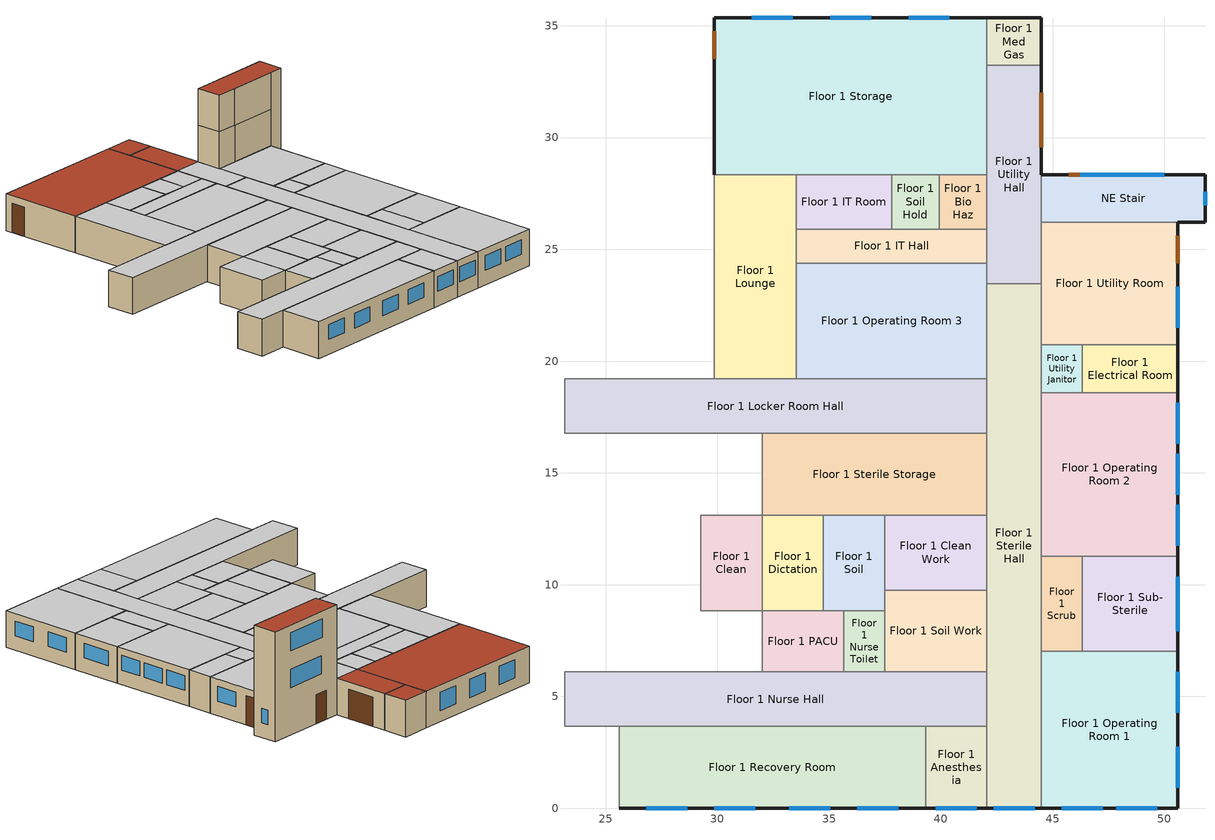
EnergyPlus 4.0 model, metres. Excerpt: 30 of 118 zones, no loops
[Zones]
Floor 1 Sterile Storage
 floor ground (ext-slab): 42.06,16.76 42.06,13.11 32,13.11 32,16.76 z0
 wall adiabatic (int-walls): 42.06,16.76 32,16.76 32,13.11 42.06,13.11 42.06,16.76 z0:3.05
 ceiling adiabatic (INT-FLOOR-UNDERSIDE): 32,16.76 32,13.11 42.06,13.11 42.06,16.76 z3.05
Floor 1 Nurse Hall
 floor ground (ext-slab): 23.16,6.1 42.06,6.1 42.06,3.66 23.16,3.66 z0
 wall adiabatic (int-walls): 23.16,3.66 42.06,3.66 42.06,6.1 23.16,6.1 23.16,3.66 z0:3.05
 ceiling adiabatic (INT-FLOOR-UNDERSIDE): 23.16,6.1 23.16,3.66 42.06,3.66 42.06,6.1 z3.05
Floor 1 Soil Work
 floor ground (ext-slab): 42.06,9.75 42.06,6.1 37.49,6.1 37.49,9.75 z0
 wall adiabatic (int-walls): 42.06,9.75 37.49,9.75 37.49,6.1 42.06,6.1 42.06,9.75 z0:3.05
 ceiling adiabatic (INT-FLOOR-UNDERSIDE): 37.49,9.75 37.49,6.1 42.06,6.1 42.06,9.75 z3.05
Floor 1 Nurse Toilet
 floor ground (ext-slab): 35.66,6.1 35.66,8.84 37.49,8.84 37.49,6.1 z0
 wall adiabatic (int-walls): 37.49,6.1 37.49,8.84 35.66,8.84 35.66,6.1 37.49,6.1 z0:3.05
 ceiling adiabatic (INT-FLOOR-UNDERSIDE): 35.66,8.84 35.66,6.1 37.49,6.1 37.49,8.84 z3.05
NE Stair
 floor ground (ext-slab): 51.82,28.35 51.82,26.21 44.5,26.21 44.5,28.35 z0
 wall outside (ext-walls-steelframe-nonres): 50.6,26.21 51.82,26.21 51.82,28.35 44.5,28.35 z0:9.14
 wall to Floor 2 Exam 6 (int-walls): 44.5,28.35 44.5,26.21 z3.05:6.1
 wall to Floor 3 Mechanical (int-walls): 46.33,26.21 50.6,26.21 z6.1:9.14
 wall to Floor 2 Office Hall (int-walls): 44.5,26.21 46.33,26.21 z3.05:6.1
 wall to Floor 1 Utility Hall (int-walls): 44.5,28.35 44.5,26.21 z0:3.05
 wall to Floor 1 Utility Room (int-walls): 44.5,26.21 50.6,26.21 z0:3.05
 wall to Floor 3 Mechanical Hall (int-walls): 44.5,26.21 46.33,26.21 z6.1:9.14
 wall to Floor 2 Exam 5 (int-walls): 46.33,26.21 50.6,26.21 z3.05:6.1
 wall to Floor 3 Lounge (int-walls): 44.5,28.35 44.5,26.21 z6.1:9.14
 window (window-nonres-fixed): 49.99,28.35 46.33,28.35 z3.96:5.49; 51.82,26.97 51.82,27.58 z1.22:2.44; 49.99,28.35 46.24,28.35 z7.01:8.53
 door (Std Swinging Door NonRes): 46.94,28.35 45.72,28.35 z0:2.44
 roof outside (roof-IEAD-nonres): 51.82,26.21 51.82,28.35 44.5,28.35 44.5,26.21 z9.14
Floor 1 Operating Room 2
 floor ground (ext-slab): 50.6,18.59 50.6,11.28 44.5,11.28 44.5,18.59 z0
 wall outside (ext-walls-steelframe-nonres): 50.6,11.28 50.6,18.59 z0:3.05
 wall adiabatic (int-walls): 50.6,18.59 44.5,18.59 44.5,11.28 50.6,11.28 z0:3.05
 window (window-nonres-fixed): 50.6,16.31 50.6,18.14 / 50.6,11.73 50.6,13.56 / 50.6,14.02 50.6,15.85 z1.22:2.44
 ceiling adiabatic (INT-FLOOR-UNDERSIDE): 50.6,11.28 50.6,18.59 44.5,18.59 44.5,11.28 z3.05
Floor 1 Sub-Sterile
 floor ground (ext-slab): 46.33,7.01 46.33,11.28 50.6,11.28 50.6,7.01 z0
 wall outside (ext-walls-steelframe-nonres): 50.6,7.01 50.6,11.28 z0:3.05
 wall adiabatic (int-walls): 50.6,11.28 46.33,11.28 46.33,7.01 50.6,7.01 z0:3.05
 window (window-nonres-fixed): 50.6,7.92 50.6,10.36 z1.22:2.44
 ceiling adiabatic (INT-FLOOR-UNDERSIDE): 46.33,11.28 46.33,7.01 50.6,7.01 50.6,11.28 z3.05
Floor 1 Lounge
 floor ground (ext-slab): 29.87,19.2 29.87,28.35 33.53,28.35 33.53,19.2 z0
 wall adiabatic (int-walls): 29.87,19.2 33.53,19.2 33.53,28.35 29.87,28.35 29.87,19.2 z0:3.05
 ceiling adiabatic (INT-FLOOR-UNDERSIDE): 33.53,28.35 29.87,28.35 29.87,19.2 33.53,19.2 z3.05
Floor 1 Storage
 floor ground (ext-slab): 29.87,35.36 42.06,35.36 42.06,28.35 29.87,28.35 z0
 wall outside (ext-walls-steelframe-nonres): 42.06,35.36 29.87,35.36 29.87,28.35 z0:3.05
 wall adiabatic (int-walls): 29.87,28.35 42.06,28.35 42.06,35.36 z0:3.05
 window (window-nonres-fixed): 33.38,35.36 31.55,35.36 / 40.39,35.36 38.56,35.36 / 36.88,35.36 35.05,35.36 z0.91:2.44
 door (Std Swinging Door NonRes): 29.87,34.75 29.87,33.53 z0:2.44
 roof outside (roof-IEAD-nonres): 42.06,35.36 29.87,35.36 29.87,28.35 42.06,28.35 z3.05
Floor 1 Anesthesia
 floor ground (ext-slab): 42.06,3.66 42.06,0 39.32,0 39.32,3.66 z0
 wall outside (ext-walls-steelframe-nonres): 39.32,0 42.06,0 z0:3.05
 wall adiabatic (int-walls): 42.06,0 42.06,3.66 39.32,3.66 39.32,0 z0:3.05
 window (window-nonres-fixed): 39.78,0 41.61,0 z1.22:2.44
 ceiling adiabatic (INT-FLOOR-UNDERSIDE): 39.32,0 42.06,0 42.06,3.66 39.32,3.66 z3.05
Floor 1 Scrub
 floor ground (ext-slab): 46.33,7.01 44.5,7.01 44.5,11.28 46.33,11.28 z0
 wall adiabatic (int-walls): 44.5,11.28 44.5,7.01 46.33,7.01 46.33,11.28 44.5,11.28 z0:3.05
 ceiling adiabatic (INT-FLOOR-UNDERSIDE): 44.5,7.01 46.33,7.01 46.33,11.28 44.5,11.28 z3.05
Floor 1 Utility Hall
 floor ground (ext-slab): 44.5,23.47 42.06,23.47 42.06,33.22 44.5,33.22 z0
 wall outside (ext-walls-steelframe-nonres): 44.5,28.35 44.5,33.22 z0:3.05
 wall adiabatic (int-walls): 44.5,33.22 42.06,33.22 42.06,23.47 44.5,23.47 44.5,26.21 z0:3.05
 door (Std Swinging Door NonRes): 44.5,29.57 44.5,32 z0:2.44
 ceiling adiabatic (INT-FLOOR-UNDERSIDE): 44.5,28.35 42.06,28.35 42.06,23.47 44.5,23.47 z3.05
 roof outside (roof-IEAD-nonres): 42.06,33.22 42.06,28.35 44.5,28.35 44.5,33.22 z3.05
Floor 1 Utility Room
 floor ground (ext-slab): 44.5,20.73 44.5,26.21 50.6,26.21 50.6,20.73 z0
 wall outside (ext-walls-steelframe-nonres): 50.6,20.73 50.6,26.21 z0:3.05
 wall adiabatic (int-walls): 44.5,26.21 44.5,23.47 44.5,20.73 50.6,20.73 z0:3.05
 window (window-nonres-fixed): 50.6,21.49 50.6,23.32 z1.22:2.44
 door (Std Swinging Door NonRes): 50.6,24.38 50.6,25.6 z0:2.44
 ceiling adiabatic (INT-FLOOR-UNDERSIDE): 44.5,20.73 50.6,20.73 50.6,26.21 44.5,26.21 z3.05
Floor 1 Recovery Room
 floor ground (ext-slab): 39.32,0 25.6,0 25.6,3.66 39.32,3.66 z0
 wall outside (ext-walls-steelframe-nonres): 25.6,0 39.32,0 z0:3.05
 wall adiabatic (int-walls): 39.32,0 39.32,3.66 25.6,3.66 25.6,0 z0:3.05
 window (window-nonres-fixed): 36.27,0 38.1,0 / 26.82,0 28.65,0 / 29.87,0 31.7,0 / 33.22,0 35.05,0 z1.22:2.44
 ceiling adiabatic (INT-FLOOR-UNDERSIDE): 25.6,0 39.32,0 39.32,3.66 25.6,3.66 z3.05
Floor 1 Operating Room 3
 floor ground (ext-slab): 42.06,24.38 42.06,19.2 33.53,19.2 33.53,24.38 z0
 wall adiabatic (int-walls): 42.06,19.2 42.06,23.47 42.06,24.38 33.53,24.38 33.53,19.2 42.06,19.2 z0:3.05
 ceiling adiabatic (INT-FLOOR-UNDERSIDE): 33.53,24.38 33.53,19.2 42.06,19.2 42.06,24.38 z3.05
Floor 1 PACU
 floor ground (ext-slab): 32,6.1 32,8.84 35.66,8.84 35.66,6.1 z0
 wall adiabatic (int-walls): 35.66,8.84 32,8.84 32,6.1 35.66,6.1 35.66,8.84 z0:3.05
 ceiling adiabatic (INT-FLOOR-UNDERSIDE): 32,8.84 32,6.1 35.66,6.1 35.66,8.84 z3.05
Floor 1 IT Room
 floor ground (ext-slab): 37.8,25.91 33.53,25.91 33.53,28.35 37.8,28.35 z0
 wall adiabatic (int-walls): 33.53,25.91 37.8,25.91 37.8,28.35 33.53,28.35 33.53,25.91 z0:3.05
 ceiling adiabatic (INT-FLOOR-UNDERSIDE): 33.53,25.91 37.8,25.91 37.8,28.35 33.53,28.35 z3.05
Floor 1 Electrical Room
 floor ground (ext-slab): 50.6,20.73 50.6,18.59 46.33,18.59 46.33,20.73 z0
 wall outside (ext-walls-steelframe-nonres): 50.6,18.59 50.6,20.73 z0:3.05
 wall adiabatic (int-walls): 50.6,20.73 46.33,20.73 46.33,18.59 50.6,18.59 z0:3.05
 ceiling adiabatic (INT-FLOOR-UNDERSIDE): 50.6,18.59 50.6,20.73 46.33,20.73 46.33,18.59 z3.05
Floor 1 Utility Janitor
 floor ground (ext-slab): 46.33,18.59 44.5,18.59 44.5,20.73 46.33,20.73 z0
 wall adiabatic (int-walls): 46.33,18.59 46.33,20.73 44.5,20.73 44.5,18.59 46.33,18.59 z0:3.05
 ceiling adiabatic (INT-FLOOR-UNDERSIDE): 44.5,18.59 46.33,18.59 46.33,20.73 44.5,20.73 z3.05
Floor 1 Sterile Hall
 floor ground (ext-slab): 42.06,23.47 44.5,23.47 44.5,0 42.06,0 z0
 wall outside (ext-walls-steelframe-nonres): 42.06,0 44.5,0 z0:3.05
 wall adiabatic (int-walls): 44.5,0 44.5,23.47 42.06,23.47 42.06,0 z0:3.05
 window (window-nonres-fixed): 42.37,0 44.2,0 z1.22:2.44
 ceiling adiabatic (INT-FLOOR-UNDERSIDE): 44.5,0 44.5,23.47 42.06,23.47 42.06,0 z3.05
Floor 1 Bio Haz
 floor ground (ext-slab): 42.06,28.35 42.06,25.91 39.93,25.91 39.93,28.35 z0
 wall adiabatic (int-walls): 42.06,25.91 42.06,28.35 39.93,28.35 39.93,25.91 42.06,25.91 z0:3.05
 ceiling adiabatic (INT-FLOOR-UNDERSIDE): 42.06,25.91 42.06,28.35 39.93,28.35 39.93,25.91 z3.05
Floor 1 Locker Room Hall
 floor ground (ext-slab): 23.16,16.76 23.16,19.2 42.06,19.2 42.06,16.76 z0
 wall adiabatic (int-walls): 42.06,16.76 42.06,19.2 23.16,19.2 23.16,16.76 42.06,16.76 z0:3.05
 ceiling adiabatic (INT-FLOOR-UNDERSIDE): 23.16,19.2 23.16,16.76 42.06,16.76 42.06,19.2 z3.05
Floor 1 IT Hall
 floor ground (ext-slab): 33.53,24.38 33.53,25.91 42.06,25.91 42.06,24.38 z0
 wall adiabatic (int-walls): 42.06,25.91 33.53,25.91 33.53,24.38 42.06,24.38 42.06,25.91 z0:3.05
 ceiling adiabatic (INT-FLOOR-UNDERSIDE): 33.53,24.38 42.06,24.38 42.06,25.91 33.53,25.91 z3.05
Floor 1 Soil Hold
 floor ground (ext-slab): 39.93,28.35 39.93,25.91 37.8,25.91 37.8,28.35 z0
 wall adiabatic (int-walls): 37.8,28.35 37.8,25.91 39.93,25.91 39.93,28.35 37.8,28.35 z0:3.05
 ceiling adiabatic (INT-FLOOR-UNDERSIDE): 39.93,25.91 39.93,28.35 37.8,28.35 37.8,25.91 z3.05
Floor 1 Soil
 floor ground (ext-slab): 37.49,8.84 34.75,8.84 34.75,13.11 37.49,13.11 z0
 wall adiabatic (int-walls): 37.49,13.11 34.75,13.11 34.75,8.84 37.49,8.84 37.49,13.11 z0:3.05
 ceiling adiabatic (INT-FLOOR-UNDERSIDE): 34.75,13.11 34.75,8.84 37.49,8.84 37.49,13.11 z3.05
Floor 1 Clean
 floor ground (ext-slab): 32,8.84 29.26,8.84 29.26,13.11 32,13.11 z0
 wall adiabatic (int-walls): 29.26,13.11 29.26,8.84 32,8.84 32,13.11 29.26,13.11 z0:3.05
 ceiling adiabatic (INT-FLOOR-UNDERSIDE): 32,8.84 32,13.11 29.26,13.11 29.26,8.84 z3.05
Floor 1 Clean Work
 floor ground (ext-slab): 37.49,9.75 37.49,13.11 42.06,13.11 42.06,9.75 z0
 wall adiabatic (int-walls): 37.49,13.11 37.49,9.75 42.06,9.75 42.06,13.11 37.49,13.11 z0:3.05
 ceiling adiabatic (INT-FLOOR-UNDERSIDE): 42.06,13.11 37.49,13.11 37.49,9.75 42.06,9.75 z3.05
Floor 1 Dictation
 floor ground (ext-slab): 34.75,13.11 34.75,8.84 32,8.84 32,13.11 z0
 wall adiabatic (int-walls): 34.75,8.84 34.75,13.11 32,13.11 32,8.84 34.75,8.84 z0:3.05
 ceiling adiabatic (INT-FLOOR-UNDERSIDE): 34.75,8.84 34.75,13.11 32,13.11 32,8.84 z3.05
Floor 1 Operating Room 1
 floor ground (ext-slab): 50.6,7.01 50.6,0 44.5,0 44.5,7.01 z0
 wall outside (ext-walls-steelframe-nonres): 44.5,0 50.6,0 50.6,7.01 z0:3.05
 wall adiabatic (int-walls): 50.6,7.01 44.5,7.01 44.5,0 z0:3.05
 window (window-nonres-fixed): 45.42,0 47.24,0 / 50.6,0.91 50.6,2.74 / 47.85,0 49.68,0 / 50.6,4.27 50.6,6.1 z1.22:2.44
 ceiling adiabatic (INT-FLOOR-UNDERSIDE): 44.5,0 50.6,0 50.6,7.01 44.5,7.01 z3.05
Floor 1 Med Gas
 floor ground (ext-slab): 42.06,33.22 42.06,35.36 44.5,35.36 44.5,33.22 z0
 wall outside (ext-walls-steelframe-nonres): 44.5,33.22 44.5,35.36 42.06,35.36 z0:3.05
 wall adiabatic (int-walls): 42.06,35.36 42.06,33.22 44.5,33.22 z0:3.05
 roof outside (roof-IEAD-nonres): 42.06,35.36 42.06,33.22 44.5,33.22 44.5,35.36 z3.05
[Site:Location]
USA NV-LAS VEGAS: Latitude {deg}=36.07; Longitude {deg}=-115.17; Time Zone {hr}=-8; Elevation {m}=664
[SizingPeriod:DesignDay] Barometric Pressure {Pa}=93598; Rain {0-no,1-yes}=0; Snow on ground {0-no,1-yes}=0; Day of Month=21; Daylight Savings Time Indicator=0; Humidity Indicating Type=WetBulb
Name | Maximum Dry-Bulb Temperature {C} | Daily Temp Range {C} | Humidity Indicating Conditions at Maximum Dry-Bulb | Wind Speed {m/s} design conditions vs. traditional 6.71 m/s (15 mph) | Wind Direction {Degrees; N=0, S=180} | Clearness {0.0 to 1.1} | Month | Day Type | Wind Speed {m/s} design conditions vs. traditional 3.35 m/s (7mph)
LAS_VEGAS Ann Htg 99.6% Condns DB | -1.7 | 0 | -1.7 | 3.1 | 240 | 0 | 1 | WinterDesignDay
LAS_VEGAS Ann Clg .4% Condns WB=>MDB | 34.7 | 13.6 | 21.9 |  | 230 | 1 | 7 | SummerDesignDay | 5.3
[Site:GroundTemperature:BuildingSurface]
18.89, 18.889, 18.895, 20.344, 20.899, 20.929, 20.753, 20.826, 21.013, 20.868, 19.246, 18.923
[Site:WaterMainsTemperature]
Calculation Method=CORRELATION; Annual Average Outdoor Air Temperature {C}=19.48; Maximum Difference In Monthly Average Outdoor Air Temperatures {deltaC}=25.6
[Building]
Benchmark Outpatient Post-1980 V1.2_4.0: North Axis=0; Terrain=City; Loads Convergence Tolerance Value=0.04; Temperature Convergence Tolerance Value=0.2; Solar Distribution=FullInteriorAndExterior; Maximum Number of Warmup Days=25
[Construction]
ext-walls-steelframe-nonres: Wood Siding, Steel Frame NonRes Wall Insulation, 1/2IN Gypsum
roof-IEAD-nonres: Roof Membrane, IEAD NonRes Roof Insulation, Metal Decking
ext-slab: HW CONCRETE, CP02 CARPET PAD
int-walls: 1/2IN Gypsum, 1/2IN Gypsum
INT-FLOOR-UNDERSIDE: CP02 CARPET PAD, MAT-CC05 4 HW CONCRETE
Std Swinging Door NonRes: Std Opaque Door panel NonRes
window-nonres-fixed: ExistingBuildingNonRes Fixed Assembly Window
InteriorFurnishings: Std Wood 6inch
[Material] Thermal Absorptance=0.9
Name | Roughness | Thickness {m} | Conductivity {W/m-K} | Density {kg/m3} | Specific Heat {J/kg-K} | Solar Absorptance | Visible Absorptance | Density | Specific Heat
Steel Frame NonRes Wall Insulation | MediumRough | 0.038257 | 0.049 | 265 | 836.8 | 0.7 | 0.7
IEAD NonRes Roof Insulation | MediumRough | 0.16747 | 0.049 |  |  | 0.7 | 0.7 | 265 | 836.8
Wood Siding | MediumSmooth | 0.01 | 0.11 | 544.62 | 1210 | 0.78 | 0.78
1/2IN Gypsum | Smooth | 0.0127 | 0.16 | 784.9 | 830 | 0.92 | 0.92
HW CONCRETE | Rough | 0.2032 | 1.311 | 2240 | 836.8 | 0.7 | 0.7
Roof Membrane | VeryRough | 0.0095 | 0.16 | 1121.29 | 1460 | 0.7 | 0.7
Metal Decking | MediumSmooth | 0.0015 | 45.006 | 7680 | 418.4 | 0.7 | 0.3
MAT-CC05 4 HW CONCRETE | Rough | 0.1016 | 1.311 | 2240 | 836.8 | 0.7 | 0.7
Std Wood 6inch | MediumSmooth | 0.15 | 0.12 | 540 | 1210 | 0.7 | 0.7
[Material:NoMass] Thermal Absorptance=0.9; Solar Absorptance=0.7
Name | Roughness | Thermal Resistance {m2-K/W} | Visible Absorptance | Thermal Resistance {(m2-K)/W}
Std Opaque Door panel NonRes | MediumRough | 0.101897 | 0.7
CP02 CARPET PAD | VeryRough |  | 0.8 | 0.2165
[WindowMaterial:SimpleGlazingSystem]
ExistingBuildingNonRes Fixed Assembly Window: U-Factor=6.92716; Solar Heat Gain Coefficient=0.25
[Zone] Type=1; Multiplier=1; Ceiling Height=-9999; Part of Total Floor Area=Yes
Name | Volume
Floor 1 Anesthesia; Floor 1 PACU | 30.5822
Floor 1 Bio Haz; Floor 1 Med Gas; Floor 1 Soil Hold | 15.8574
Floor 1 Clean; Floor 1 Dictation; Floor 1 Soil | 35.6792
Floor 1 Clean Work | 46.7228
Floor 1 Electrical Room | 27.7505
Floor 1 IT Hall | 39.6436
Floor 1 IT Room | 31.7149
Floor 1 Locker Room Hall; Floor 1 Nurse Hall | 140.452
Floor 1 Lounge; Floor 1 Utility Room | 101.941
Floor 1 Nurse Toilet | 15.2911
Floor 1 Operating Room 1 | 130.257
Floor 1 Operating Room 2 | 135.921
Floor 1 Operating Room 3 | 134.788
Floor 1 Recovery Room | 152.911
Floor 1 Scrub | 23.7862
Floor 1 Soil Work | 50.9703
Floor 1 Sterile Hall | 174.432
Floor 1 Sterile Storage | 112.135
Floor 1 Storage | 260.515
Floor 1 Sub-Sterile | 55.501
Floor 1 Utility Hall | 72.4911
Floor 1 Utility Janitor | 11.8931
NE Stair | 142.717
[People] Schedule=BLDG_OCC_SCH; Number of People Calculation Method=Area/person; Fraction Radiant=0.3; User Specified Sensible Fraction=AUTOCALCULATE; Activity Level Schedule=ACTIVITY_SCH; Enable ASHRAE 55 Comfort Warnings=No; MRT Calculation=ZoneAveraged; Work Efficiency Schedule=WORK_EFF_SCH; Clothing Schedule=CLOTHING_SCH; Air Velocity Schedule=AIR_VELO_SCH; Thermal Comfort Report=FANGER
Name | Zone | Zone Area per Person
Floor 1 Clean People | Floor 1 Clean | 5
Floor 1 Clean Work People | Floor 1 Clean Work | 5
Floor 1 Dictation People | Floor 1 Dictation | 20
Floor 1 IT Room People | Floor 1 IT Room | 20
Floor 1 Lounge People | Floor 1 Lounge | 6.67
Floor 1 Operating Room 1 People | Floor 1 Operating Room 1 | 5
Floor 1 Operating Room 2 People | Floor 1 Operating Room 2 | 5
Floor 1 Operating Room 3 People | Floor 1 Operating Room 3 | 5
Floor 1 PACU People | Floor 1 PACU | 5
Floor 1 Recovery Room People | Floor 1 Recovery Room | 5
Floor 1 Soil Hold People | Floor 1 Soil Hold | 5
Floor 1 Soil People | Floor 1 Soil | 5
Floor 1 Soil Work People | Floor 1 Soil Work | 5
[Lights] Schedule=BLDG_LIGHT_SCH; Design Level Calculation Method=Watts/Area; Return Air Fraction=0; Fraction Radiant=0.7; Fraction Visible=0.2; Fraction Replaceable=1; Return Air Fraction is Calculated from Plenum Temperature=No
Name | Zone | Watts per Zone Area {W/m2}
Floor 1 Anesthesia_Lights | Floor 1 Anesthesia | 22.6
Floor 1 Bio Haz_Lights | Floor 1 Bio Haz | 10.8
Floor 1 Clean Work_Lights | Floor 1 Clean Work | 14
Floor 1 Clean_Lights | Floor 1 Clean | 14
Floor 1 Dictation_Lights | Floor 1 Dictation | 19.4
Floor 1 Electrical Room_Lights | Floor 1 Electrical Room | 7.53
Floor 1 IT Hall_Lights | Floor 1 IT Hall | 8.61
Floor 1 IT Room_Lights | Floor 1 IT Room | 19.4
Floor 1 Locker Room Hall_Lights | Floor 1 Locker Room Hall | 8.61
Floor 1 Lounge_Lights | Floor 1 Lounge | 9.68
Floor 1 Med Gas_Lights | Floor 1 Med Gas | 10.8
Floor 1 Nurse Hall_Lights | Floor 1 Nurse Hall | 8.61
Floor 1 Nurse Toilet_Lights | Floor 1 Nurse Toilet | 8.61
Floor 1 Operating Room 1_Lights | Floor 1 Operating Room 1 | 75.3
Floor 1 Operating Room 2_Lights | Floor 1 Operating Room 2 | 75.3
Floor 1 Operating Room 3_Lights | Floor 1 Operating Room 3 | 75.3
Floor 1 PACU_Lights | Floor 1 PACU | 24.7
Floor 1 Recovery Room_Lights | Floor 1 Recovery Room | 24.7
Floor 1 Scrub_Lights | Floor 1 Scrub | 8.61
Floor 1 Soil Hold_Lights | Floor 1 Soil Hold | 9.68
Floor 1 Soil Work_Lights | Floor 1 Soil Work | 9.68
Floor 1 Soil_Lights | Floor 1 Soil | 9.68
Floor 1 Sterile Hall_Lights | Floor 1 Sterile Hall | 8.61
Floor 1 Sterile Storage_Lights | Floor 1 Sterile Storage | 10.8
Floor 1 Storage_Lights | Floor 1 Storage | 10.8
Floor 1 Sub-Sterile_Lights | Floor 1 Sub-Sterile | 8.61
Floor 1 Utility Hall_Lights | Floor 1 Utility Hall | 8.61
Floor 1 Utility Janitor_Lights | Floor 1 Utility Janitor | 10.8
Floor 1 Utility Room_Lights | Floor 1 Utility Room | 10.8
NE Stair_Lights | NE Stair | 8.61
[ElectricEquipment] Schedule=BLDG_EQUIP_SCH; Design Level Calculation Method=Watts/Area; Fraction Latent=0; Fraction Radiant=0.5; Fraction Lost=0
Name | Zone | Watts per Zone Floor Area {W/m2}
Floor 1 Anesthesia_PlugMisc_Equip | Floor 1 Anesthesia | 21.53
Floor 1 Bio Haz_PlugMisc_Equip | Floor 1 Bio Haz | 1.08
Floor 1 Clean Work_PlugMisc_Equip | Floor 1 Clean Work | 21.53
Floor 1 Clean_PlugMisc_Equip | Floor 1 Clean | 21.53
Floor 1 Dictation_PlugMisc_Equip | Floor 1 Dictation | 11.84
Floor 1 Electrical Room_PlugMisc_Equip | Floor 1 Electrical Room | 53.82
Floor 1 IT Hall_PlugMisc_Equip | Floor 1 IT Hall | 4.31
Floor 1 IT Room_PlugMisc_Equip | Floor 1 IT Room | 11.84
Floor 1 Locker Room Hall_PlugMisc_Equip | Floor 1 Locker Room Hall | 4.31
Floor 1 Lounge_PlugMisc_Equip | Floor 1 Lounge | 32.29
Floor 1 Med Gas_PlugMisc_Equip | Floor 1 Med Gas | 1.08
Floor 1 Nurse Hall_PlugMisc_Equip | Floor 1 Nurse Hall | 4.31
Floor 1 Nurse Toilet_PlugMisc_Equip | Floor 1 Nurse Toilet | 4.31
Floor 1 Operating Room 1_PlugMisc_Equip | Floor 1 Operating Room 1 | 43.06
Floor 1 Operating Room 2_PlugMisc_Equip | Floor 1 Operating Room 2 | 43.06
Floor 1 Operating Room 3_PlugMisc_Equip | Floor 1 Operating Room 3 | 43.06
Floor 1 PACU_PlugMisc_Equip | Floor 1 PACU | 32.29
Floor 1 Recovery Room_PlugMisc_Equip | Floor 1 Recovery Room | 32.29
Floor 1 Scrub_PlugMisc_Equip | Floor 1 Scrub | 4.31
Floor 1 Soil Hold_PlugMisc_Equip | Floor 1 Soil Hold | 21.53
Floor 1 Soil Work_PlugMisc_Equip | Floor 1 Soil Work | 21.53
Floor 1 Soil_PlugMisc_Equip | Floor 1 Soil | 21.53
Floor 1 Sterile Hall_PlugMisc_Equip | Floor 1 Sterile Hall | 4.31
Floor 1 Sterile Storage_PlugMisc_Equip | Floor 1 Sterile Storage | 1.08
Floor 1 Storage_PlugMisc_Equip | Floor 1 Storage | 1.08
Floor 1 Sub-Sterile_PlugMisc_Equip | Floor 1 Sub-Sterile | 4.31
Floor 1 Utility Hall_PlugMisc_Equip | Floor 1 Utility Hall | 4.31
Floor 1 Utility Janitor_PlugMisc_Equip | Floor 1 Utility Janitor | 1.08
Floor 1 Utility Room_PlugMisc_Equip | Floor 1 Utility Room | 1.08
NE Stair_PlugMisc_Equip | NE Stair | 4.31
[GasEquipment] Schedule=BLDG_EQUIP_SCH; Design Level Calculation Method=Watts/Area; Watts per Zone Floor Area {W/m2}=75.3; Fraction Latent=0; Fraction Radiant=0; Fraction Lost=0.5
Name | Zone
Floor 1 Operating Room 1_GasMisc_Equip | Floor 1 Operating Room 1
Floor 1 Operating Room 2_GasMisc_Equip | Floor 1 Operating Room 2
Floor 1 Operating Room 3_GasMisc_Equip | Floor 1 Operating Room 3
[Exterior:Lights]
Exterior Facade Lighting: Schedule=ALWAYS_ON; Design Level=2025; Control Option=AstronomicalClock
[ZoneInfiltration:DesignFlowRate] Schedule=INFIL_SCH; Constant Term Coefficient=1; Temperature Term Coefficient=0; Velocity Term Coefficient=0; Velocity Squared Term Coefficient=0
Name | Zone | Design Volume Flow Rate Calculation Method | Flow per Exterior Surface Area {m3/s/m2}
Floor 1 Anesthesia_Infiltration | Floor 1 Anesthesia | Flow/ExteriorWallArea | 0.001133
Floor 1 Electrical Room_Infiltration | Floor 1 Electrical Room | Flow/ExteriorWallArea | 0.001133
Floor 1 Med Gas_Infiltration | Floor 1 Med Gas | Flow/ExteriorWallArea | 0.001133
Floor 1 Operating Room 1_Infiltration | Floor 1 Operating Room 1 | Flow/ExteriorWallArea | 0.001133
Floor 1 Operating Room 2_Infiltration | Floor 1 Operating Room 2 | Flow/ExteriorWallArea | 0.001133
Floor 1 Recovery Room_Infiltration | Floor 1 Recovery Room | Flow/ExteriorWallArea | 0.001133
Floor 1 Storage_Infiltration | Floor 1 Storage | Flow/ExteriorWallArea | 0.001133
Floor 1 Sub-Sterile_Infiltration | Floor 1 Sub-Sterile | Flow/ExteriorWallArea | 0.001133
Floor 1 Utility Hall_Infiltration | Floor 1 Utility Hall | Flow/ExteriorWallArea | 0.001133
Floor 1 Utility Room_Infiltration | Floor 1 Utility Room | Flow/ExteriorWallArea | 0.001133
NE Stair_Infiltration | NE Stair | AirChanges/Hour
[InternalMass] Construction=InteriorFurnishings
Name | Zone | Surface Area
Floor 1 Anesthesia Internal Mass | Floor 1 Anesthesia | 20.0671
Floor 1 Bio Haz Internal Mass | Floor 1 Bio Haz | 10.4051
Floor 1 Clean Internal Mass | Floor 1 Clean | 23.4116
Floor 1 Clean Work Internal Mass | Floor 1 Clean Work | 30.658
Floor 1 Dictation Internal Mass | Floor 1 Dictation | 23.4116
Floor 1 Electrical Room Internal Mass | Floor 1 Electrical Room | 18.209
Floor 1 IT Hall Internal Mass | Floor 1 IT Hall | 26.0129
Floor 1 IT Room Internal Mass | Floor 1 IT Room | 20.8103
Floor 1 Locker Room Hall Internal Mass | Floor 1 Locker Room Hall | 92.1598
Floor 1 Lounge Internal Mass | Floor 1 Lounge | 66.8902
Floor 1 Med Gas Internal Mass | Floor 1 Med Gas | 10.4051
Floor 1 Nurse Hall Internal Mass | Floor 1 Nurse Hall | 92.1598
Floor 1 Nurse Toilet Internal Mass | Floor 1 Nurse Toilet | 10.0335
Floor 1 Operating Room 1 Internal Mass | Floor 1 Operating Room 1 | 85.4708
Floor 1 Operating Room 2 Internal Mass | Floor 1 Operating Room 2 | 89.1869
Floor 1 Operating Room 3 Internal Mass | Floor 1 Operating Room 3 | 88.4437
Floor 1 PACU Internal Mass | Floor 1 PACU | 20.0671
Floor 1 Recovery Room Internal Mass | Floor 1 Recovery Room | 100.3353
Floor 1 Scrub Internal Mass | Floor 1 Scrub | 15.6077
Floor 1 Soil Hold Internal Mass | Floor 1 Soil Hold | 10.4051
Floor 1 Soil Internal Mass | Floor 1 Soil | 23.4116
Floor 1 Soil Work Internal Mass | Floor 1 Soil Work | 33.4451
Floor 1 Sterile Hall Internal Mass | Floor 1 Sterile Hall | 114.4565
Floor 1 Sterile Storage Internal Mass | Floor 1 Sterile Storage | 73.5792
Floor 1 Storage Internal Mass | Floor 1 Storage | 170.9416
Floor 1 Sub-Sterile Internal Mass | Floor 1 Sub-Sterile | 36.418
Floor 1 Utility Hall Internal Mass | Floor 1 Utility Hall | 47.5664
Floor 1 Utility Janitor Internal Mass | Floor 1 Utility Janitor | 7.8039
Floor 1 Utility Room Internal Mass | Floor 1 Utility Room | 66.8902
NE Stair Internal Mass | NE Stair | 31.2154
[Schedule:Compact]
ALWAYS_ON: Through: 12/31, For: AllDays, Until: 24:00, 1
BLDG_EQUIP_SCH: Fraction, Through: 12/31, For: Weekdays, Until: 04:00, 0.3, Until: 06:00, 0.5, Until: 18:00, 1, Until: 20:00, 0.5, Until: 24:00, 0.3, For: SummerDesignDay, Until: 04:00, 0.3, Until: 06:00, 0.5, Until: 18:00, 1, Until: 20:00, 0.5, Until: 24:00, 0.3, For: Saturday, Until: 07:00, 0.3, Until: 09:00, 0.5, Until: 15:00, 0.8, Until: 20:00, 0.5, Until: 24:00, 0.3, For: Sunday Holidays WinterDesignDay AllOtherDays, Until: 08:00, 0.3, Until: 17:00, 0.5, Until: 24:00, 0.3
BLDG_LIGHT_SCH: Fraction, Through: 12/31, For: Weekdays, Until: 04:00, 0.1, Until: 06:00, 0.3, Until: 07:00, 0.6, Until: 18:00, 0.9, Until: 20:00, 0.6, Until: 22:00, 0.3, Until: 24:00, 0.1, For: SummerDesignDay, Until: 04:00, 0.1, Until: 06:00, 0.3, Until: 07:00, 0.6, Until: 18:00, 0.9, Until: 20:00, 0.6, Until: 22:00, 0.3, Until: 24:00, 0.1, For: Saturday, Until: 07:00, 0.1, Until: 09:00, 0.3, Until: 15:00, 0.4, Until: 20:00, 0.3, Until: 24:00, 0.1, For: Sunday Holidays WinterDesignDay AllOtherDays, Until: 08:00, 0.05, Until: 17:00, 0.1, Until: 24:00, 0.05
BLDG_OCC_SCH: Fraction, Through: 12/31, For: Weekdays, Until: 04:00, 0.05, Until: 06:00, 0.2, Until: 07:00, 0.5, Until: 18:00, 0.9, Until: 20:00, 0.5, Until: 22:00, 0.2, Until: 24:00, 0.05, For: SummerDesignDay, Until: 04:00, 0.05, Until: 06:00, 0.2, Until: 07:00, 0.5, Until: 18:00, 0.9, Until: 20:00, 0.5, Until: 22:00, 0.2, Until: 24:00, 0.05, For: Saturday, Until: 07:00, 0.05, Until: 09:00, 0.2, Until: 15:00, 0.3, Until: 20:00, 0.2, Until: 24:00, 0.05, For: Sunday Holidays WinterDesignDay AllOtherDays, Until: 08:00, 0, Until: 17:00, 0.05, Until: 24:00, 0
CLOTHING_SCH: Any Number, Through: 04/30, For: AllDays, Until: 24:00, 1, Through: 09/30, For: AllDays, Until: 24:00, 0.5, Through: 12/31, For: AllDays, Until: 24:00, 1
WORK_EFF_SCH: Fraction, Through: 12/31, For: AllDays, Until: 24:00, 0
AIR_VELO_SCH: Any Number, Through: 12/31, For: AllDays, Until: 24:00, 0.2
ACTIVITY_SCH: Any Number, Through: 12/31, For: AllDays, Until: 24:00, 120
INFIL_SCH: Fraction, Through: 12/31, For: Weekdays, Until: 24:00, 0.5, For: Saturday, Until: 24:00, 0.5, For: SummerDesignDay WinterDesignDay, Until: 24:00, 1, For: Sunday Holidays AllOtherDays, Until: 24:00, 0.5
